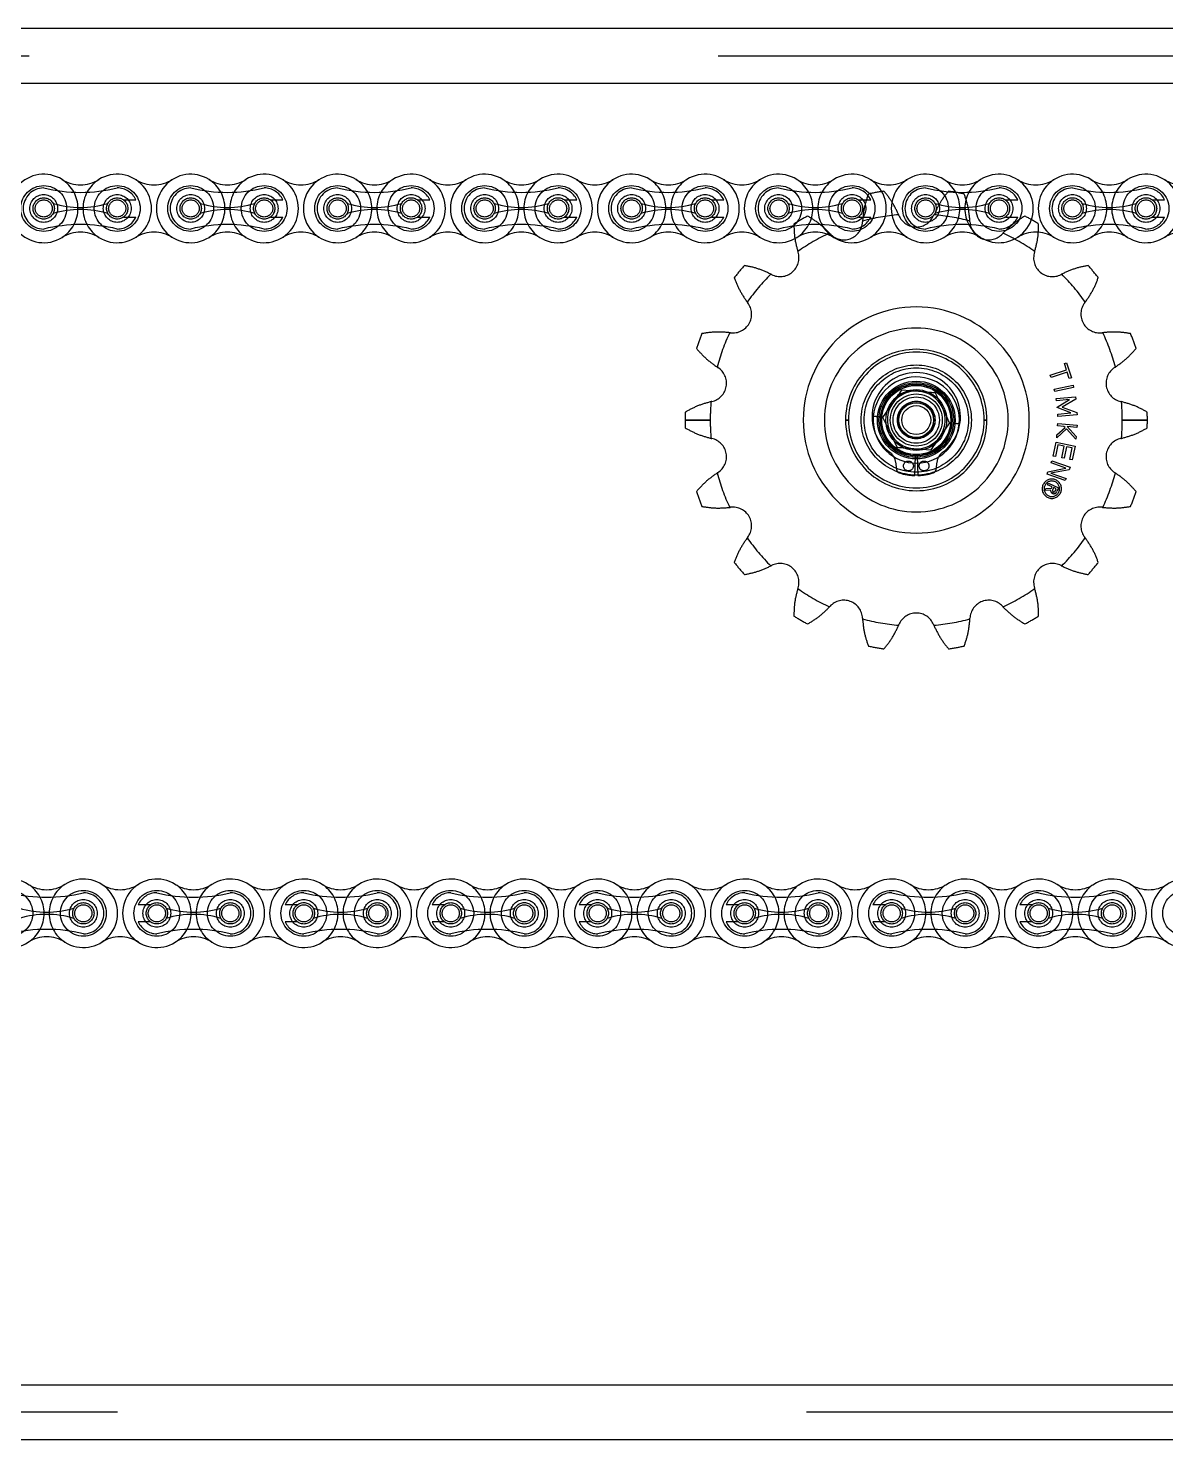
# Model space of a CAD drawing. Header units: metres. Extents: x 0 to 63075, y 0 to 44550.
# Drawn here: x 37443.3 to 37639.9, y 35804.3 to 36048.3 of the extents above; entities that cross this region are included whole.
import ezdxf

# ---------------------------------------------------------------- set-up
doc = ezdxf.new("R2010")
doc.units = ezdxf.units.M
doc.header["$LTSCALE"] = 75
doc.linetypes.add('HIDDEN2', pattern=[4.7625, 3.175, -1.5875])
for name, color, linetype in [('SDM', 7, 'Continuous'), ('SL4', 4, 'Continuous'), ('ST1', 7, 'HIDDEN2')]:
    doc.layers.add(name, color=color, linetype=linetype)

# ---------------------------------------------------------------- blocks, each defined once
blk = doc.blocks.new('A$C6e6623c1')
at = {"layer": 'SL4'}
for p, q in [((1009.76, 1725.35), (2334.74, 1725.35)), ((2334.74, 1715.82), (1009.76, 1715.82)), ((2113.1, 1662.83), (2115.98, 1662.6)), ((2109.82, 1658.08), (2111.46, 1660.45)), ((2121.34, 1657.16), (2119.7, 1654.79)), ((2118.06, 1652.41), (2115.18, 1652.64)), ((1057.26, 1490.87), (2287.24, 1490.87)), ((2287.24, 1481.35), (1057.26, 1481.35))]:
    blk.add_line(p, q, dxfattribs=at)
for radius in [6, 3, 2.5]:
    blk.add_circle((2115.58, 1657.62), radius, dxfattribs=at)
for start, end in [(85.4648, 145.4648), (25.4648, 85.4648), (145.4648, 205.4648), (325.4648, 25.4648), (205.4648, 265.4648), (265.4648, 325.4648)]:
    blk.add_arc((2115.58, 1657.62), 5, start, end, dxfattribs=at)
for points, knots in [([(2111.46, 1660.45), (2111.5, 1660.51), (2112.05, 1661.31), (2112.59, 1662.1), (2113.1, 1662.83)], [0, 0, 0, 0, 0.070201, 1, 1, 1, 1]), ([(2115.98, 1662.6), (2116.04, 1662.6), (2117.02, 1662.52), (2117.97, 1662.45), (2118.85, 1662.38)], [0, 0, 0, 0, 0.0702006, 1, 1, 1, 1]), ([(2120.09, 1659.77), (2119.98, 1660.01), (2119.56, 1660.89), (2119.15, 1661.75), (2118.85, 1662.38)], [0, 0, 0, 0, 0.268634, 1, 1, 1, 1]), ([(2121.34, 1657.16), (2121.23, 1657.38), (2120.83, 1658.23), (2120.41, 1659.11), (2120.09, 1659.77)], [0, 0, 0, 0, 0.257551, 1, 1, 1, 1]), ([(2111.07, 1655.47), (2110.95, 1655.71), (2110.53, 1656.59), (2110.12, 1657.45), (2109.82, 1658.08)], [0, 0, 0, 0, 0.268634, 1, 1, 1, 1]), ([(2112.31, 1652.86), (2112.2, 1653.08), (2111.8, 1653.93), (2111.38, 1654.81), (2111.07, 1655.47)], [0, 0, 0, 0, 0.257551, 1, 1, 1, 1]), ([(2119.7, 1654.79), (2119.66, 1654.73), (2119.11, 1653.93), (2118.57, 1653.14), (2118.06, 1652.41)], [0, 0, 0, 0, 0.070201, 1, 1, 1, 1]), ([(2115.18, 1652.64), (2115.12, 1652.64), (2114.14, 1652.72), (2113.19, 1652.79), (2112.31, 1652.86)], [0, 0, 0, 0, 0.070201, 1, 1, 1, 1])]:
    blk.add_open_spline(points, degree=3, knots=knots, dxfattribs=at)
at = {"layer": 'ST1'}
for p, q in [((1009.76, 1720.59), (2334.74, 1720.59)), ((2334.74, 1715.82), (1009.76, 1715.82)), ((1978.58, 1695.67), (1980.71, 1695.67)), ((2003.98, 1695.67), (2006.11, 1695.67)), ((2029.38, 1695.67), (2031.51, 1695.67)), ((2054.78, 1695.67), (2056.91, 1695.67)), ((2080.18, 1695.67), (2082.31, 1695.67)), ((2105.58, 1695.67), (2107.71, 1695.67)), ((2130.98, 1695.67), (2133.11, 1695.67)), ((2156.38, 1695.67), (2158.51, 1695.67)), ((1978.58, 1692.71), (1980.71, 1692.71)), ((2003.98, 1692.71), (2006.11, 1692.71)), ((2029.38, 1692.71), (2031.51, 1692.71)), ((2054.78, 1692.71), (2056.91, 1692.71)), ((2080.18, 1692.71), (2082.31, 1692.71)), ((2105.58, 1692.71), (2107.71, 1692.71)), ((2130.98, 1692.71), (2133.11, 1692.71)), ((2156.38, 1692.71), (2158.51, 1692.71)), ((2141.18, 1667.39), (2141.57, 1667.52)), ((2141.54, 1666.28), (2141.18, 1667.39)), ((2141.57, 1667.52), (2142.41, 1664.92)), ((2138.75, 1665.37), (2141.54, 1666.28)), ((2138.87, 1664.99), (2138.75, 1665.37)), ((2141.66, 1665.9), (2138.87, 1664.99)), ((2142.02, 1664.79), (2141.66, 1665.9)), ((2142.41, 1664.92), (2142.02, 1664.79)), ((2139.43, 1662.94), (2142.7, 1663.64)), ((2139.51, 1662.54), (2139.43, 1662.94)), ((2142.78, 1663.24), (2139.51, 1662.54)), ((2139.77, 1661.36), (2143.11, 1661.65)), ((2142.7, 1663.64), (2142.78, 1663.24)), ((2143.11, 1661.65), (2143.14, 1661.25)), ((2139.81, 1660.96), (2139.77, 1661.36)), ((2142.07, 1661.16), (2139.81, 1660.96)), ((2139.91, 1659.82), (2142.07, 1661.16)), ((2139.91, 1659.77), (2139.91, 1659.82)), ((2142.28, 1658.84), (2139.91, 1659.77)), ((2143.14, 1661.25), (2140.8, 1659.87)), ((2140.8, 1659.87), (2143.35, 1658.93)), ((2079.97, 1657.62), (2075.64, 1657.62)), ((2075.64, 1657.62), (2079.97, 1657.62)), ((2075.64, 1657.62), (2079.97, 1657.62)), ((2079.97, 1657.62), (2075.64, 1657.62)), ((2103.36, 1657.62), (2103.85, 1657.62)), ((2103.85, 1657.62), (2103.36, 1657.62)), ((2103.85, 1657.62), (2103.36, 1657.62)), ((2103.36, 1657.62), (2103.85, 1657.62)), ((2109.13, 1658.18), (2108.16, 1658.27)), ((2108.16, 1658.27), (2109.13, 1658.18)), ((2108.16, 1658.27), (2109.13, 1658.18)), ((2109.13, 1658.18), (2108.16, 1658.27)), ((2123, 1656.97), (2122.03, 1657.06)), ((2122.03, 1657.06), (2123, 1656.97)), ((2122.03, 1657.06), (2123, 1656.97)), ((2123, 1656.97), (2122.03, 1657.06)), ((2127.31, 1657.62), (2127.79, 1657.62)), ((2127.79, 1657.62), (2127.31, 1657.62)), ((2127.79, 1657.62), (2127.31, 1657.62)), ((2127.31, 1657.62), (2127.79, 1657.62)), ((2140, 1656.6), (2140.03, 1657)), ((2140.02, 1658.64), (2142.28, 1658.84)), ((2140.05, 1658.24), (2140.02, 1658.64)), ((2140.03, 1657), (2143.37, 1656.75)), ((2143.38, 1658.54), (2140.05, 1658.24)), ((2143.35, 1658.93), (2143.38, 1658.54)), ((2155.52, 1657.62), (2151.19, 1657.62)), ((2151.19, 1657.62), (2155.52, 1657.62)), ((2151.19, 1657.62), (2155.52, 1657.62)), ((2155.52, 1657.62), (2151.19, 1657.62)), ((2141.52, 1656.07), (2139.85, 1654.55)), ((2139.85, 1654.55), (2139.89, 1655.05)), ((2139.89, 1655.05), (2141.29, 1656.32)), ((2141.1, 1656.52), (2140, 1656.6)), ((2141.29, 1656.32), (2141.1, 1656.52)), ((2143.18, 1654.3), (2141.52, 1656.07)), ((2141.64, 1656.48), (2143.22, 1654.8)), ((2143.34, 1656.35), (2141.64, 1656.48)), ((2143.22, 1654.8), (2143.18, 1654.3)), ((2143.37, 1656.75), (2143.34, 1656.35)), ((2139.24, 1651.4), (2139.74, 1653.8)), ((2140.06, 1653.33), (2139.64, 1651.31)), ((2139.74, 1653.8), (2143.02, 1653.12)), ((2141.16, 1653.09), (2140.06, 1653.33)), ((2140.74, 1651.08), (2141.16, 1653.09)), ((2141.56, 1653.01), (2141.14, 1651)), ((2142.53, 1652.81), (2141.56, 1653.01)), ((2142.11, 1650.79), (2142.53, 1652.81)), ((2143.02, 1653.12), (2142.51, 1650.71)), ((2111.98, 1650.42), (2112.16, 1649.09)), ((2115.33, 1648.02), (2115.42, 1651.42)), ((2115.74, 1651.42), (2115.83, 1648.02)), ((2119, 1649.09), (2119.18, 1650.42)), ((2138.87, 1650.2), (2139.01, 1650.58)), ((2141.41, 1649.29), (2138.87, 1650.2)), ((2139.01, 1650.58), (2142.16, 1649.45)), ((2139.64, 1651.31), (2139.24, 1651.4)), ((2141.14, 1651), (2140.74, 1651.08)), ((2142.16, 1649.45), (2142, 1649.01)), ((2142.51, 1650.71), (2142.11, 1650.79)), ((2138.18, 1648.26), (2138.33, 1648.69)), ((2141.33, 1647.14), (2138.18, 1648.26)), ((2138.33, 1648.69), (2141.41, 1649.29)), ((2142, 1649.01), (2138.86, 1648.45)), ((2138.86, 1648.45), (2141.47, 1647.52)), ((2141.47, 1647.52), (2141.33, 1647.14)), ((2137.78, 1645.45), (2137.95, 1645.81)), ((2138.81, 1645.47), (2137.78, 1645.45)), ((2137.95, 1645.81), (2138.93, 1645.83)), ((2138.28, 1646.43), (2138.42, 1646.73)), ((2139.04, 1646.07), (2138.28, 1646.43)), ((2138.42, 1646.73), (2140.19, 1645.89)), ((2138.93, 1645.83), (2139.04, 1646.07)), ((2139.26, 1645.23), (2139.12, 1644.94)), ((2139.13, 1644.94), (2139.26, 1645.22)), ((2139.33, 1645.95), (2139.14, 1645.55)), ((2139.78, 1645.74), (2139.33, 1645.95)), ((2139.59, 1645.35), (2139.78, 1645.74)), ((2140.19, 1645.89), (2139.88, 1645.24)), ((1983.22, 1573.83), (1981.1, 1573.83)), ((2008.62, 1573.83), (2006.5, 1573.83)), ((2034.02, 1573.83), (2031.9, 1573.83)), ((2059.42, 1573.83), (2057.3, 1573.83)), ((2084.82, 1573.83), (2082.7, 1573.83)), ((2110.22, 1573.83), (2108.1, 1573.83)), ((2135.62, 1573.83), (2133.5, 1573.83)), ((1983.22, 1570.88), (1981.1, 1570.88)), ((2008.62, 1570.88), (2006.5, 1570.88)), ((2034.02, 1570.88), (2031.9, 1570.88)), ((2059.42, 1570.88), (2057.3, 1570.88)), ((2084.82, 1570.88), (2082.7, 1570.88)), ((2110.22, 1570.88), (2108.1, 1570.88)), ((2135.62, 1570.88), (2133.5, 1570.88)), ((1009.76, 1490.87), (2334.74, 1490.87)), ((2334.74, 1486.11), (1009.76, 1486.11))]:
    blk.add_line(p, q, dxfattribs=at)
for centre, radius in [((1964.78, 1694.19), 3.96), ((1964.78, 1694.19), 2.4), ((1964.78, 1694.19), 1.84), ((1977.48, 1694.19), 3.96), ((1977.48, 1694.19), 2.4), ((1977.48, 1694.19), 1.84), ((1990.18, 1694.19), 3.96), ((1990.18, 1694.19), 2.4), ((1990.18, 1694.19), 1.84), ((2002.88, 1694.19), 3.96), ((2002.88, 1694.19), 2.4), ((2002.88, 1694.19), 1.84), ((2015.58, 1694.19), 3.96), ((2015.58, 1694.19), 2.4), ((2015.58, 1694.19), 1.84), ((2028.28, 1694.19), 3.96), ((2028.28, 1694.19), 2.4), ((2028.28, 1694.19), 1.85), ((2040.98, 1694.19), 3.96), ((2040.98, 1694.19), 2.4), ((2040.98, 1694.19), 1.84), ((2053.68, 1694.19), 3.96), ((2053.68, 1694.19), 2.4), ((2053.68, 1694.19), 1.85), ((2066.38, 1694.19), 3.96), ((2066.38, 1694.19), 2.4), ((2066.38, 1694.19), 1.84), ((2079.08, 1694.19), 3.96), ((2079.08, 1694.19), 2.4), ((2079.08, 1694.19), 1.84), ((2091.78, 1694.19), 3.96), ((2091.78, 1694.19), 2.4), ((2091.78, 1694.19), 1.84), ((2104.48, 1694.19), 3.96), ((2104.48, 1694.19), 2.4), ((2104.48, 1694.19), 1.84), ((2117.18, 1694.19), 3.96), ((2117.18, 1694.19), 2.4), ((2117.18, 1694.19), 1.84), ((2129.88, 1694.19), 3.96), ((2129.88, 1694.19), 2.4), ((2129.88, 1694.19), 1.84), ((2142.58, 1694.19), 3.96), ((2142.58, 1694.19), 2.4), ((2142.58, 1694.19), 1.85), ((2155.28, 1694.19), 3.96), ((2155.28, 1694.19), 2.4), ((2155.28, 1694.19), 1.85), ((1964.78, 1694.19), 1.48), ((1977.48, 1694.19), 1.48), ((1990.18, 1694.19), 1.48), ((2002.88, 1694.19), 1.48), ((2015.58, 1694.19), 1.48), ((2028.28, 1694.19), 1.48), ((2040.98, 1694.19), 1.48), ((2053.68, 1694.19), 1.48), ((2066.38, 1694.19), 1.48), ((2079.08, 1694.19), 1.48), ((2091.78, 1694.19), 1.48), ((2104.48, 1694.19), 1.48), ((2117.18, 1694.19), 1.48), ((2129.88, 1694.19), 1.48), ((2142.58, 1694.19), 1.48), ((2155.28, 1694.19), 1.48), ((2115.58, 1657.62), 9.52), ((2115.58, 1657.62), 9.02), ((2115.58, 1657.62), 6.72), ((2115.58, 1657.62), 6.72), ((2115.58, 1657.62), 6.47), ((2115.58, 1657.62), 6.2), ((2115.58, 1657.62), 5.97), ((2115.58, 1657.62), 5.25), ((2115.58, 1657.62), 5.25), ((2115.58, 1657.62), 4.5), ((2115.58, 1657.62), 4), ((2115.58, 1657.62), 3.25), ((2115.58, 1657.62), 3.25), ((2115.58, 1657.62), 3.2), ((2114.23, 1649.68), 0.85), ((2116.93, 1649.68), 0.85), ((1958.93, 1572.35), 3.96), ((1971.63, 1572.35), 3.96), ((1984.33, 1572.35), 3.96), ((1997.03, 1572.35), 3.96), ((2009.73, 1572.35), 3.96), ((2022.43, 1572.35), 3.96), ((2035.13, 1572.35), 3.96), ((2047.83, 1572.35), 3.96), ((2060.53, 1572.35), 3.96), ((2073.23, 1572.35), 3.96), ((2085.93, 1572.35), 3.96), ((2098.63, 1572.35), 3.96), ((2111.33, 1572.35), 3.96), ((2124.03, 1572.35), 3.96), ((2136.73, 1572.35), 3.96), ((2149.43, 1572.35), 3.96), ((2162.13, 1572.35), 3.96), ((1971.63, 1572.35), 2.4), ((1971.63, 1572.35), 1.84), ((1971.63, 1572.35), 1.48), ((1984.33, 1572.35), 2.4), ((1984.33, 1572.35), 1.84), ((1984.33, 1572.35), 1.48), ((1997.03, 1572.35), 2.4), ((1997.03, 1572.35), 1.84), ((1997.03, 1572.35), 1.48), ((2009.73, 1572.35), 2.4), ((2009.73, 1572.35), 1.85), ((2009.73, 1572.35), 1.48), ((2022.43, 1572.35), 2.4), ((2022.43, 1572.35), 1.84), ((2022.43, 1572.35), 1.48), ((2035.13, 1572.35), 2.4), ((2035.13, 1572.35), 1.84), ((2035.13, 1572.35), 1.48), ((2047.83, 1572.35), 2.4), ((2047.83, 1572.35), 1.85), ((2047.83, 1572.35), 1.48), ((2060.53, 1572.35), 2.4), ((2060.53, 1572.35), 1.85), ((2060.53, 1572.35), 1.48), ((2073.23, 1572.35), 2.4), ((2073.23, 1572.35), 1.85), ((2073.23, 1572.35), 1.48), ((2085.93, 1572.35), 2.4), ((2085.93, 1572.35), 1.84), ((2085.93, 1572.35), 1.48), ((2098.63, 1572.35), 2.4), ((2098.63, 1572.35), 1.84), ((2098.63, 1572.35), 1.48), ((2111.33, 1572.35), 2.4), ((2111.33, 1572.35), 1.85), ((2111.33, 1572.35), 1.48), ((2124.03, 1572.35), 2.4), ((2124.03, 1572.35), 1.84), ((2124.03, 1572.35), 1.48), ((2136.73, 1572.35), 2.4), ((2136.73, 1572.35), 1.84), ((2136.73, 1572.35), 1.48), ((2149.43, 1572.35), 2.4), ((2149.43, 1572.35), 1.85), ((2149.43, 1572.35), 1.48)]:
    blk.add_circle(centre, radius, dxfattribs=at)
for centre, radius, start, end in [((1964.78, 1694.19), 5.92, 57.5667, 302.4333), ((1971.13, 1704.18), 5.92, 237.5667, 302.4333), ((1964.78, 1694.19), 5.92, 302.4332, 57.5668), ((1977.48, 1694.19), 5.92, 122.4332, 237.5668), ((1977.48, 1694.19), 5.92, 237.5667, 122.4333), ((1983.83, 1704.18), 5.92, 237.5667, 302.4333), ((1990.18, 1694.19), 5.92, 57.5667, 302.4333), ((1996.53, 1704.18), 5.92, 237.5667, 302.4333), ((1990.18, 1694.19), 5.92, 302.4332, 57.5668), ((2002.88, 1694.19), 5.92, 122.4332, 237.5668), ((2002.88, 1694.19), 5.92, 237.5667, 122.4333), ((2009.23, 1704.18), 5.92, 237.5667, 302.4333), ((2015.58, 1694.19), 5.92, 57.5667, 302.4333), ((2021.93, 1704.18), 5.92, 237.5667, 302.4333), ((2015.58, 1694.19), 5.92, 302.4332, 57.5668), ((2028.28, 1694.19), 5.92, 122.4332, 237.5668), ((2028.28, 1694.19), 5.92, 237.5667, 122.4333), ((2034.63, 1704.18), 5.92, 237.5667, 302.4333), ((2040.98, 1694.19), 5.92, 57.5667, 302.4333), ((2047.33, 1704.18), 5.92, 237.5667, 302.4333), ((2040.98, 1694.19), 5.92, 302.4332, 57.5668), ((2053.68, 1694.19), 5.92, 122.4332, 237.5668), ((2053.68, 1694.19), 5.92, 237.5667, 122.4333), ((2060.03, 1704.18), 5.92, 237.5667, 302.4333), ((2066.38, 1694.19), 5.92, 57.5667, 302.4333), ((2072.73, 1704.18), 5.92, 237.5667, 302.4333), ((2066.38, 1694.19), 5.92, 302.4332, 57.5668), ((2079.08, 1694.19), 5.92, 122.4332, 237.5668), ((2079.08, 1694.19), 5.92, 237.5667, 122.4333), ((2085.43, 1704.18), 5.92, 237.5667, 302.4333), ((2091.78, 1694.19), 5.92, 57.5667, 302.4333), ((2098.13, 1704.18), 5.92, 237.5667, 302.4333), ((2091.78, 1694.19), 5.92, 302.4332, 57.5668), ((2104.48, 1694.19), 5.92, 122.4332, 237.5668), ((2104.48, 1694.19), 5.92, 237.5667, 122.4333), ((2110.83, 1704.18), 5.92, 237.5667, 302.4333), ((2117.18, 1694.19), 5.92, 57.5667, 302.4333), ((2123.53, 1704.18), 5.92, 237.5667, 302.4333), ((2117.18, 1694.19), 5.92, 302.4332, 57.5668), ((2129.88, 1694.19), 5.92, 122.4332, 237.5668), ((2129.88, 1694.19), 5.92, 237.5667, 122.4333), ((2136.23, 1704.18), 5.92, 237.5667, 302.4333), ((2142.58, 1694.19), 5.92, 57.5667, 302.4333), ((2148.93, 1704.18), 5.92, 237.5667, 302.4333), ((2142.58, 1694.19), 5.92, 302.4332, 57.5668), ((2155.28, 1694.19), 5.92, 122.4332, 237.5668), ((2155.28, 1694.19), 5.92, 237.5667, 122.4333), ((2161.63, 1704.18), 5.92, 237.5667, 302.4333), ((1964.78, 1694.19), 3.55, 90, 270), ((1971.13, 1723.29), 26.32, 256.0401, 283.9599), ((1977.48, 1694.19), 3.55, 24.5534, 90), ((1990.18, 1694.19), 3.55, 90, 270), ((1996.53, 1723.29), 26.32, 256.0401, 283.9599), ((2002.88, 1694.19), 3.55, 24.5534, 90), ((2015.58, 1694.19), 3.55, 90, 270), ((2021.93, 1723.29), 26.32, 256.0401, 283.9599), ((2028.28, 1694.19), 3.55, 24.5534, 90), ((2040.98, 1694.19), 3.55, 90, 270), ((2047.33, 1723.29), 26.32, 256.0401, 283.9599), ((2053.68, 1694.19), 3.55, 24.5534, 90), ((2066.38, 1694.19), 3.55, 90, 270), ((2072.73, 1723.29), 26.32, 256.0401, 283.9599), ((2079.08, 1694.19), 3.55, 24.5534, 90), ((2091.78, 1694.19), 3.55, 90, 270), ((2098.13, 1723.29), 26.32, 256.0401, 283.9599), ((2104.48, 1694.19), 3.55, 24.5534, 90), ((2115.58, 1657.62), 39.94, 98.032, 101.968), ((2117.18, 1694.19), 3.55, 90, 270), ((2123.53, 1723.29), 26.32, 256.0401, 283.9599), ((2115.58, 1657.62), 39.94, 78.032, 81.968), ((2129.88, 1694.19), 3.55, 24.5534, 90), ((2142.58, 1694.19), 3.55, 90, 270), ((2148.93, 1723.29), 26.32, 256.0401, 283.9599), ((2155.28, 1694.19), 3.55, 24.5534, 90), ((1971.13, 1710.54), 16.17, 252.993, 287.007), ((1971.13, 1677.84), 16.17, 72.993, 107.007), ((1996.53, 1710.54), 16.17, 252.993, 287.007), ((1996.53, 1677.84), 16.17, 72.993, 107.007), ((2021.93, 1710.54), 16.17, 252.993, 287.007), ((2021.93, 1677.84), 16.17, 72.993, 107.007), ((2047.33, 1710.54), 16.17, 252.993, 287.007), ((2047.33, 1677.84), 16.17, 72.993, 107.007), ((2072.73, 1710.54), 16.17, 252.993, 287.007), ((2072.73, 1677.84), 16.17, 72.993, 107.007), ((2098.13, 1710.54), 16.17, 252.993, 287.007), ((2098.13, 1677.84), 16.17, 72.993, 107.007), ((2123.53, 1710.54), 16.17, 252.993, 287.007), ((2123.53, 1677.84), 16.17, 72.993, 107.007), ((2148.93, 1710.54), 16.17, 252.993, 287.007), ((2148.93, 1677.84), 16.17, 72.993, 107.007), ((1971.13, 1665.09), 26.32, 76.0401, 103.9599), ((1977.48, 1694.19), 3.55, 270, 335.4466), ((1996.53, 1665.09), 26.32, 76.0401, 103.9599), ((2002.88, 1694.19), 3.55, 270, 335.4466), ((2021.93, 1665.09), 26.32, 76.0401, 103.9599), ((2028.28, 1694.19), 3.55, 270, 335.4466), ((2047.33, 1665.09), 26.32, 76.0401, 103.9599), ((2053.68, 1694.19), 3.55, 270, 335.4466), ((2072.73, 1665.09), 26.32, 76.0401, 103.9599), ((2079.08, 1694.19), 3.55, 270, 335.4466), ((2098.13, 1665.09), 26.32, 76.0401, 103.9599), ((2115.58, 1657.62), 39.94, 118.032, 121.968), ((2103.06, 1692.01), 3.24, 222.5, 357.5), ((2104.48, 1694.19), 3.55, 270, 335.4466), ((2115.58, 1657.62), 35.61, 94.9007, 105.0993), ((2115.58, 1657.62), 35.61, 94.9007, 105.0993), ((2115.58, 1657.62), 35.61, 94.9007, 105.0993), ((2115.58, 1657.62), 35.61, 94.9007, 105.0993), ((2121.67, 1691.2), 15.39, 177.0177, 177.5), ((2098.37, 1687.09), 15.39, 22.5, 22.9823), ((2115.58, 1694.22), 3.24, 202.5, 337.5), ((2123.53, 1665.09), 26.32, 76.0401, 103.9599), ((2132.79, 1687.09), 15.39, 157.0177, 157.5), ((2115.58, 1657.62), 35.61, 74.9007, 85.0993), ((2115.58, 1657.62), 35.61, 74.9007, 85.0993), ((2115.58, 1657.62), 35.61, 74.9007, 85.0993), ((2115.58, 1657.62), 35.61, 74.9007, 85.0993), ((2109.49, 1691.2), 15.39, 2.5, 2.9823), ((2128.1, 1692.01), 3.24, 182.5, 317.5), ((2129.88, 1694.19), 3.55, 270, 335.4466), ((2115.58, 1657.62), 39.94, 58.032, 61.968), ((2148.93, 1665.09), 26.32, 76.0401, 103.9599), ((2155.28, 1694.19), 3.55, 270, 335.4466), ((1971.13, 1684.2), 5.92, 57.5667, 122.4333), ((1983.83, 1684.2), 5.92, 57.5667, 122.4333), ((1996.53, 1684.2), 5.92, 57.5667, 122.4333), ((2009.23, 1684.2), 5.92, 57.5667, 122.4333), ((2021.93, 1684.2), 5.92, 57.5667, 122.4333), ((2034.63, 1684.2), 5.92, 57.5667, 122.4333), ((2047.33, 1684.2), 5.92, 57.5667, 122.4333), ((2060.03, 1684.2), 5.92, 57.5667, 122.4333), ((2072.73, 1684.2), 5.92, 57.5667, 122.4333), ((2085.43, 1684.2), 5.92, 57.5667, 122.4333), ((2098.13, 1684.2), 5.92, 57.5667, 122.4333), ((2115.58, 1657.62), 35.61, 114.9007, 125.0993), ((2115.58, 1657.62), 35.61, 114.9007, 125.0993), ((2115.58, 1657.62), 35.61, 114.9007, 125.0993), ((2115.58, 1657.62), 35.61, 114.9007, 125.0993), ((2089.33, 1679.42), 15.39, 42.5, 42.9823), ((2110.83, 1684.2), 5.92, 57.5667, 122.4333), ((2123.53, 1684.2), 5.92, 57.5667, 122.4333), ((2141.83, 1679.42), 15.39, 137.0177, 137.5), ((2115.58, 1657.62), 35.61, 54.9007, 65.0993), ((2115.58, 1657.62), 35.61, 54.9007, 65.0993), ((2115.58, 1657.62), 35.61, 54.9007, 65.0993), ((2115.58, 1657.62), 35.61, 54.9007, 65.0993), ((2136.23, 1684.2), 5.92, 57.5667, 122.4333), ((2148.93, 1684.2), 5.92, 57.5667, 122.4333), ((2161.63, 1684.2), 5.92, 57.5667, 122.4333), ((2092.06, 1685.65), 3.24, 242.5, 17.5), ((2109.82, 1691.26), 15.39, 197.0177, 197.5), ((2139.1, 1685.65), 3.24, 162.5, 297.5), ((2121.34, 1691.26), 15.39, 342.5, 342.9823), ((2115.58, 1657.62), 39.94, 138.032, 141.968), ((2115.58, 1657.62), 39.94, 38.032, 41.968), ((2115.58, 1657.62), 35.61, 134.9007, 145.0993), ((2115.58, 1657.62), 35.61, 134.9007, 145.0993), ((2115.58, 1657.62), 35.61, 134.9007, 145.0993), ((2115.58, 1657.62), 35.61, 134.9007, 145.0993), ((2083.45, 1669.13), 15.39, 62.5, 62.9823), ((2147.71, 1669.13), 15.39, 117.0177, 117.5), ((2115.58, 1657.62), 35.61, 34.9007, 45.0993), ((2115.58, 1657.62), 35.61, 34.9007, 45.0993), ((2115.58, 1657.62), 35.61, 34.9007, 45.0993), ((2115.58, 1657.62), 35.61, 34.9007, 45.0993), ((2083.89, 1675.92), 3.24, 262.5, 37.5), ((2098.66, 1687.26), 15.39, 217.0177, 217.5), ((2115.58, 1657.62), 19.54, 0, 180), ((2147.27, 1675.92), 3.24, 142.5, 277.5), ((2132.5, 1687.26), 15.39, 322.5, 322.9823), ((2115.58, 1657.62), 39.94, 158.032, 161.968), ((2115.58, 1657.62), 35.61, 154.9007, 165.0993), ((2115.58, 1657.62), 35.61, 154.9007, 165.0993), ((2115.58, 1657.62), 35.61, 154.9007, 165.0993), ((2115.58, 1657.62), 35.61, 154.9007, 165.0993), ((2081.45, 1657.45), 15.39, 82.5, 82.9823), ((2115.58, 1657.62), 15.88, 0, 180), ((2149.71, 1657.45), 15.39, 97.0177, 97.5), ((2115.58, 1657.62), 35.61, 14.9007, 25.0993), ((2115.58, 1657.62), 35.61, 14.9007, 25.0993), ((2115.58, 1657.62), 35.61, 14.9007, 25.0993), ((2115.58, 1657.62), 35.61, 14.9007, 25.0993), ((2115.58, 1657.62), 39.94, 18.032, 21.968), ((2115.58, 1657.62), 12.22, 0, 180), ((2115.58, 1657.62), 11.73, 0, 180), ((2115.58, 1657.62), 11.73, 0, 180), ((2115.58, 1657.62), 11.73, 0, 180), ((2115.58, 1657.62), 11.73, 0, 180), ((2079.54, 1663.98), 3.24, 282.5, 57.5), ((2089.55, 1679.69), 15.39, 237.0177, 237.5), ((2151.62, 1663.98), 3.24, 122.5, 257.5), ((2141.61, 1679.69), 15.39, 302.5, 302.9823), ((2115.58, 1658.18), 7.64, 306.5065, 233.4935), ((2115.58, 1657.62), 7.45, 355, 175), ((2115.58, 1657.62), 7.45, 355, 175), ((2115.58, 1657.62), 7.45, 355, 175), ((2115.58, 1657.62), 7.45, 355, 175), ((2115.58, 1657.62), 6.2, 271.4922, 268.5078), ((2115.58, 1657.62), 35.61, 174.9007, 180), ((2115.58, 1657.62), 35.61, 174.9007, 180), ((2115.58, 1657.62), 35.61, 174.9007, 180), ((2115.58, 1657.62), 35.61, 174.9007, 180), ((2083.57, 1645.79), 15.39, 102.5, 102.9823), ((2147.59, 1645.79), 15.39, 77.0177, 77.5), ((2115.58, 1657.62), 35.61, 0, 5.0993), ((2115.58, 1657.62), 35.61, 0, 5.0993), ((2115.58, 1657.62), 35.61, 0, 5.0993), ((2115.58, 1657.62), 35.61, 0, 5.0993), ((2115.58, 1657.62), 39.94, 178.032, 180), ((2115.58, 1657.62), 39.94, 180, 181.968), ((2115.58, 1657.62), 35.61, 180, 185.0993), ((2115.58, 1657.62), 35.61, 180, 185.0993), ((2115.58, 1657.62), 35.61, 180, 185.0993), ((2115.58, 1657.62), 35.61, 180, 185.0993), ((2115.58, 1657.62), 19.54, 180, 0), ((2115.58, 1657.62), 15.88, 180, 0), ((2115.58, 1657.62), 12.22, 180, 0), ((2115.58, 1657.62), 11.73, 180, 0), ((2115.58, 1657.62), 11.73, 180, 0), ((2115.58, 1657.62), 11.73, 180, 0), ((2115.58, 1657.62), 11.73, 180, 0), ((2115.58, 1657.62), 7.45, 175, 355), ((2115.58, 1657.62), 7.45, 175, 355), ((2115.58, 1657.62), 7.45, 175, 355), ((2115.58, 1657.62), 7.45, 175, 355), ((2115.58, 1657.62), 35.61, 354.9007, 0), ((2115.58, 1657.62), 35.61, 354.9007, 0), ((2115.58, 1657.62), 35.61, 354.9007, 0), ((2115.58, 1657.62), 35.61, 354.9007, 0), ((2115.58, 1657.62), 39.94, 0, 1.968), ((2115.58, 1657.62), 39.94, 358.032, 0), ((2083.57, 1669.45), 15.39, 257.0177, 257.5), ((2079.54, 1651.26), 3.24, 302.5, 77.5), ((2151.62, 1651.26), 3.24, 102.5, 237.5), ((2147.59, 1669.45), 15.39, 282.5, 282.9823), ((2109.61, 1650.11), 2.4, 7.5, 53.4935), ((2121.55, 1650.11), 2.4, 126.5065, 172.5), ((2089.55, 1635.55), 15.39, 122.5, 122.9823), ((2115.58, 1657.62), 35.61, 194.9007, 205.0993), ((2115.58, 1657.62), 35.61, 194.9007, 205.0993), ((2115.58, 1657.62), 35.61, 194.9007, 205.0993), ((2115.58, 1657.62), 35.61, 194.9007, 205.0993), ((2112.9, 1649.18), 0.75, 187.5, 252.3902), ((2115.58, 1657.62), 9.6, 252.3902, 268.5078), ((2115.58, 1657.62), 9.6, 271.4922, 287.6098), ((2118.26, 1649.18), 0.75, 287.6098, 352.5), ((2139.01, 1645.74), 1.67, 90, 270), ((2139.01, 1645.74), 1.34, 90, 270), ((2139.01, 1645.74), 1.67, 270, 90), ((2139.01, 1645.74), 1.34, 270, 90), ((2115.58, 1657.62), 35.61, 334.9007, 345.0993), ((2115.58, 1657.62), 35.61, 334.9007, 345.0993), ((2115.58, 1657.62), 35.61, 334.9007, 345.0993), ((2115.58, 1657.62), 35.61, 334.9007, 345.0993), ((2141.61, 1635.55), 15.39, 57.0177, 57.5), ((2115.58, 1657.62), 39.94, 198.032, 201.968), ((2139.36, 1645.44), 0.558, 177.3805, 244.2298), ((2139.36, 1645.44), 0.245, 154.6955, 243.6423), ((2139.36, 1645.44), 0.558, 245.1257, 338.0745), ((2139.36, 1645.44), 0.245, 245.6968, 336.0266), ((2115.58, 1657.62), 39.94, 338.032, 341.968), ((2081.45, 1657.79), 15.39, 277.0177, 277.5), ((2083.89, 1639.32), 3.24, 322.5, 97.5), ((2147.27, 1639.32), 3.24, 82.5, 217.5), ((2149.71, 1657.79), 15.39, 262.5, 262.9823), ((2098.66, 1627.98), 15.39, 142.5, 142.9823), ((2115.58, 1657.62), 35.61, 214.9007, 225.0993), ((2115.58, 1657.62), 35.61, 214.9007, 225.0993), ((2115.58, 1657.62), 35.61, 214.9007, 225.0993), ((2115.58, 1657.62), 35.61, 214.9007, 225.0993), ((2115.58, 1657.62), 35.61, 314.9007, 325.0993), ((2115.58, 1657.62), 35.61, 314.9007, 325.0993), ((2115.58, 1657.62), 35.61, 314.9007, 325.0993), ((2115.58, 1657.62), 35.61, 314.9007, 325.0993), ((2132.5, 1627.98), 15.39, 37.0177, 37.5), ((2115.58, 1657.62), 39.94, 218.032, 221.968), ((2083.45, 1646.11), 15.39, 297.0177, 297.5), ((2092.06, 1629.59), 3.24, 342.5, 117.5), ((2139.1, 1629.59), 3.24, 62.5, 197.5), ((2147.71, 1646.11), 15.39, 242.5, 242.9823), ((2115.58, 1657.62), 39.94, 318.032, 321.968), ((2109.82, 1623.98), 15.39, 162.5, 162.9823), ((2115.58, 1657.62), 35.61, 234.9007, 245.0993), ((2115.58, 1657.62), 35.61, 234.9007, 245.0993), ((2115.58, 1657.62), 35.61, 234.9007, 245.0993), ((2115.58, 1657.62), 35.61, 234.9007, 245.0993), ((2115.58, 1657.62), 35.61, 294.9007, 305.0993), ((2115.58, 1657.62), 35.61, 294.9007, 305.0993), ((2115.58, 1657.62), 35.61, 294.9007, 305.0993), ((2115.58, 1657.62), 35.61, 294.9007, 305.0993), ((2121.34, 1623.98), 15.39, 17.0177, 17.5), ((2089.33, 1635.82), 15.39, 317.0177, 317.5), ((2103.06, 1623.23), 3.24, 2.5, 137.5), ((2128.1, 1623.23), 3.24, 42.5, 177.5), ((2141.83, 1635.82), 15.39, 222.5, 222.9823), ((2115.58, 1657.62), 39.94, 238.032, 241.968), ((2121.67, 1624.04), 15.39, 182.5, 182.9823), ((2115.58, 1657.62), 35.61, 254.9007, 265.0993), ((2115.58, 1657.62), 35.61, 254.9007, 265.0993), ((2115.58, 1657.62), 35.61, 254.9007, 265.0993), ((2115.58, 1657.62), 35.61, 254.9007, 265.0993), ((2115.58, 1621.02), 3.24, 22.5, 157.5), ((2115.58, 1657.62), 35.61, 274.9007, 285.0993), ((2115.58, 1657.62), 35.61, 274.9007, 285.0993), ((2115.58, 1657.62), 35.61, 274.9007, 285.0993), ((2115.58, 1657.62), 35.61, 274.9007, 285.0993), ((2109.49, 1624.04), 15.39, 357.0177, 357.5), ((2115.58, 1657.62), 39.94, 298.032, 301.968), ((2098.37, 1628.15), 15.39, 337.0177, 337.5), ((2132.79, 1628.15), 15.39, 202.5, 202.9823), ((2115.58, 1657.62), 39.94, 258.032, 261.968), ((2115.58, 1657.62), 39.94, 278.032, 281.968), ((1958.93, 1572.35), 5.92, 57.5667, 302.4333), ((1965.28, 1582.35), 5.92, 237.5667, 302.4333), ((1958.93, 1572.35), 5.92, 302.4332, 57.5668), ((1971.63, 1572.35), 5.92, 122.4332, 237.5668), ((1971.63, 1572.35), 5.92, 237.5667, 122.4333), ((1977.98, 1582.35), 5.92, 237.5667, 302.4333), ((1984.33, 1572.35), 5.92, 57.5667, 302.4333), ((1990.68, 1582.35), 5.92, 237.5667, 302.4333), ((1984.33, 1572.35), 5.92, 302.4332, 57.5668), ((1997.03, 1572.35), 5.92, 122.4332, 237.5668), ((1997.03, 1572.35), 5.92, 237.5667, 122.4333), ((2003.38, 1582.35), 5.92, 237.5667, 302.4333), ((2009.73, 1572.35), 5.92, 57.5667, 302.4333), ((2016.08, 1582.35), 5.92, 237.5667, 302.4333), ((2009.73, 1572.35), 5.92, 302.4332, 57.5668), ((2022.43, 1572.35), 5.92, 122.4332, 237.5668), ((2022.43, 1572.35), 5.92, 237.5667, 122.4333), ((2028.78, 1582.35), 5.92, 237.5667, 302.4333), ((2035.13, 1572.35), 5.92, 57.5667, 302.4333), ((2041.48, 1582.35), 5.92, 237.5667, 302.4333), ((2035.13, 1572.35), 5.92, 302.4332, 57.5668), ((2047.83, 1572.35), 5.92, 122.4332, 237.5668), ((2047.83, 1572.35), 5.92, 237.5667, 122.4333), ((2054.18, 1582.35), 5.92, 237.5667, 302.4333), ((2060.53, 1572.35), 5.92, 57.5667, 302.4333), ((2066.88, 1582.35), 5.92, 237.5667, 302.4333), ((2060.53, 1572.35), 5.92, 302.4332, 57.5668), ((2073.23, 1572.35), 5.92, 122.4332, 237.5668), ((2073.23, 1572.35), 5.92, 237.5667, 122.4333), ((2079.58, 1582.35), 5.92, 237.5667, 302.4333), ((2085.93, 1572.35), 5.92, 57.5667, 302.4333), ((2092.28, 1582.35), 5.92, 237.5667, 302.4333), ((2085.93, 1572.35), 5.92, 302.4332, 57.5668), ((2098.63, 1572.35), 5.92, 122.4332, 237.5668), ((2098.63, 1572.35), 5.92, 237.5667, 122.4333), ((2104.98, 1582.35), 5.92, 237.5667, 302.4333), ((2111.33, 1572.35), 5.92, 57.5667, 302.4333), ((2117.68, 1582.35), 5.92, 237.5667, 302.4333), ((2111.33, 1572.35), 5.92, 302.4332, 57.5668), ((2124.03, 1572.35), 5.92, 122.4332, 237.5668), ((2124.03, 1572.35), 5.92, 237.5667, 122.4333), ((2130.38, 1582.35), 5.92, 237.5667, 302.4333), ((2136.73, 1572.35), 5.92, 57.5667, 302.4333), ((2143.08, 1582.35), 5.92, 237.5667, 302.4333), ((2136.73, 1572.35), 5.92, 302.4332, 57.5668), ((2149.43, 1572.35), 5.92, 122.4332, 237.5668), ((2149.43, 1572.35), 5.92, 237.5667, 122.4333), ((2155.78, 1582.35), 5.92, 237.5667, 302.4333), ((2162.13, 1572.35), 5.92, 57.5667, 302.4333), ((1965.28, 1601.45), 26.32, 256.0401, 283.9599), ((1971.63, 1572.35), 3.55, 270, 90), ((1984.33, 1572.35), 3.55, 90, 155.4466), ((1990.68, 1601.45), 26.32, 256.0401, 283.9599), ((1997.03, 1572.35), 3.55, 270, 90), ((2009.73, 1572.35), 3.55, 90, 155.4466), ((2016.08, 1601.45), 26.32, 256.0401, 283.9599), ((2022.43, 1572.35), 3.55, 270, 90), ((2035.13, 1572.35), 3.55, 90, 155.4466), ((2041.48, 1601.45), 26.32, 256.0401, 283.9599), ((2047.83, 1572.35), 3.55, 270, 90), ((2060.53, 1572.35), 3.55, 90, 155.4466), ((2066.88, 1601.45), 26.32, 256.0401, 283.9599), ((2073.23, 1572.35), 3.55, 270, 90), ((2085.93, 1572.35), 3.55, 90, 155.4466), ((2092.28, 1601.45), 26.32, 256.0401, 283.9599), ((2098.63, 1572.35), 3.55, 270, 90), ((2111.33, 1572.35), 3.55, 90, 155.4466), ((2117.68, 1601.45), 26.32, 256.0401, 283.9599), ((2124.03, 1572.35), 3.55, 270, 90), ((2136.73, 1572.35), 3.55, 90, 155.4466), ((2143.08, 1601.45), 26.32, 256.0401, 283.9599), ((2149.43, 1572.35), 3.55, 270, 90), ((1965.28, 1588.71), 16.17, 252.993, 287.007), ((1965.28, 1556), 16.17, 72.993, 107.007), ((1990.68, 1588.71), 16.17, 252.993, 287.007), ((1990.68, 1556), 16.17, 72.993, 107.007), ((2016.08, 1588.71), 16.17, 252.993, 287.007), ((2016.08, 1556), 16.17, 72.993, 107.007), ((2041.48, 1588.71), 16.17, 252.993, 287.007), ((2041.48, 1556), 16.17, 72.993, 107.007), ((2066.88, 1588.71), 16.17, 252.993, 287.007), ((2066.88, 1556), 16.17, 72.993, 107.007), ((2092.28, 1588.71), 16.17, 252.993, 287.007), ((2092.28, 1556), 16.17, 72.993, 107.007), ((2117.68, 1588.71), 16.17, 252.993, 287.007), ((2117.68, 1556), 16.17, 72.993, 107.007), ((2143.08, 1588.71), 16.17, 252.993, 287.007), ((2143.08, 1556), 16.17, 72.993, 107.007), ((1965.28, 1543.26), 26.32, 76.0401, 103.9599), ((1984.33, 1572.35), 3.55, 204.5534, 270), ((1990.68, 1543.26), 26.32, 76.0401, 103.9599), ((2009.73, 1572.35), 3.55, 204.5534, 270), ((2016.08, 1543.26), 26.32, 76.0401, 103.9599), ((2035.13, 1572.35), 3.55, 204.5534, 270), ((2041.48, 1543.26), 26.32, 76.0401, 103.9599), ((2060.53, 1572.35), 3.55, 204.5534, 270), ((2066.88, 1543.26), 26.32, 76.0401, 103.9599), ((2085.93, 1572.35), 3.55, 204.5534, 270), ((2092.28, 1543.26), 26.32, 76.0401, 103.9599), ((2111.33, 1572.35), 3.55, 204.5534, 270), ((2117.68, 1543.26), 26.32, 76.0401, 103.9599), ((2136.73, 1572.35), 3.55, 204.5534, 270), ((2143.08, 1543.26), 26.32, 76.0401, 103.9599), ((1965.28, 1562.36), 5.92, 57.5667, 122.4333), ((1977.98, 1562.36), 5.92, 57.5667, 122.4333), ((1990.68, 1562.36), 5.92, 57.5667, 122.4333), ((2003.38, 1562.36), 5.92, 57.5667, 122.4333), ((2016.08, 1562.36), 5.92, 57.5667, 122.4333), ((2028.78, 1562.36), 5.92, 57.5667, 122.4333), ((2041.48, 1562.36), 5.92, 57.5667, 122.4333), ((2054.18, 1562.36), 5.92, 57.5667, 122.4333), ((2066.88, 1562.36), 5.92, 57.5667, 122.4333), ((2079.58, 1562.36), 5.92, 57.5667, 122.4333), ((2092.28, 1562.36), 5.92, 57.5667, 122.4333), ((2104.98, 1562.36), 5.92, 57.5667, 122.4333), ((2117.68, 1562.36), 5.92, 57.5667, 122.4333), ((2130.38, 1562.36), 5.92, 57.5667, 122.4333), ((2143.08, 1562.36), 5.92, 57.5667, 122.4333), ((2155.78, 1562.36), 5.92, 57.5667, 122.4333)]:
    blk.add_arc(centre, radius, start, end, dxfattribs=at)
for points, knots in [([(2107.3, 1696.69), (2107.04, 1695.94), (2106.53, 1694.44), (2106.38, 1692.81), (2106.3, 1692)], [0, 0, 0, 0, 0.500133, 1, 1, 1, 1]), ([(2112.54, 1693.1), (2112.19, 1693.84), (2111.49, 1695.32), (2110.5, 1696.55), (2110, 1697.17)], [0, 0, 0, 0, 0.499419, 1, 1, 1, 1]), ([(2121.16, 1697.17), (2120.66, 1696.55), (2119.79, 1695.49), (2119.18, 1694.2), (2118.91, 1693.66)], [0, 0, 0, 0, 0.574467, 1, 1, 1, 1]), ([(2124.86, 1692), (2124.78, 1692.81), (2124.63, 1694.44), (2124.12, 1695.94), (2123.86, 1696.69)], [0, 0, 0, 0, 0.499098, 1, 1, 1, 1]), ([(2094.43, 1691.5), (2094.45, 1690.71), (2094.48, 1689.13), (2094.9, 1687.54), (2095.11, 1686.75)], [0, 0, 0, 0, 0.500372, 1, 1, 1, 1]), ([(2100.59, 1689.92), (2100.01, 1690.49), (2098.84, 1691.64), (2097.49, 1692.46), (2096.81, 1692.87)], [0, 0, 0, 0, 0.499479, 1, 1, 1, 1]), ([(2134.35, 1692.87), (2133.67, 1692.46), (2132.32, 1691.64), (2131.15, 1690.49), (2130.57, 1689.92)], [0, 0, 0, 0, 0.500514, 1, 1, 1, 1]), ([(2136.05, 1686.75), (2136.26, 1687.54), (2136.68, 1689.13), (2136.71, 1690.71), (2136.73, 1691.5)], [0, 0, 0, 0, 0.499427, 1, 1, 1, 1]), ([(2090.45, 1682.84), (2089.7, 1683.18), (2088.21, 1683.87), (2086.66, 1684.17), (2085.88, 1684.33)], [0, 0, 0, 0, 0.499464, 1, 1, 1, 1]), ([(2145.28, 1684.33), (2144.5, 1684.17), (2142.95, 1683.87), (2141.46, 1683.18), (2140.71, 1682.84)], [0, 0, 0, 0, 0.500529, 1, 1, 1, 1]), ([(2084.12, 1682.23), (2084.41, 1681.49), (2084.98, 1680.01), (2085.91, 1678.67), (2086.38, 1677.99)], [0, 0, 0, 0, 0.500513, 1, 1, 1, 1]), ([(2144.78, 1677.99), (2145.25, 1678.67), (2146.18, 1680.01), (2146.75, 1681.49), (2147.04, 1682.23)], [0, 0, 0, 0, 0.49948, 1, 1, 1, 1]), ([(2083.33, 1672.72), (2082.52, 1672.79), (2080.89, 1672.92), (2079.32, 1672.68), (2078.54, 1672.56)], [0, 0, 0, 0, 0.499124, 1, 1, 1, 1]), ([(2152.62, 1672.56), (2151.84, 1672.68), (2150.27, 1672.92), (2148.64, 1672.79), (2147.83, 1672.72)], [0, 0, 0, 0, 0.500152, 1, 1, 1, 1]), ([(2077.6, 1669.98), (2078.12, 1669.39), (2079.17, 1668.2), (2080.5, 1667.25), (2081.17, 1666.78)], [0, 0, 0, 0, 0.500534, 1, 1, 1, 1]), ([(2149.99, 1666.78), (2150.66, 1667.25), (2151.99, 1668.2), (2153.04, 1669.39), (2153.56, 1669.98)], [0, 0, 0, 0, 0.499459, 1, 1, 1, 1]), ([(2080.11, 1660.78), (2079.32, 1660.57), (2077.75, 1660.13), (2076.36, 1659.37), (2075.66, 1658.99)], [0, 0, 0, 0, 0.499098, 1, 1, 1, 1]), ([(2155.5, 1658.99), (2154.8, 1659.37), (2153.42, 1660.13), (2151.84, 1660.57), (2151.05, 1660.78)], [0, 0, 0, 0, 0.500133, 1, 1, 1, 1]), ([(2075.66, 1656.25), (2076.36, 1655.87), (2077.74, 1655.11), (2079.32, 1654.67), (2080.11, 1654.46)], [0, 0, 0, 0, 0.5001332, 1, 1, 1, 1]), ([(2151.05, 1654.46), (2151.84, 1654.67), (2153.41, 1655.11), (2154.8, 1655.87), (2155.5, 1656.25)], [0, 0, 0, 0, 0.499098, 1, 1, 1, 1]), ([(2081.17, 1648.46), (2080.5, 1647.99), (2079.17, 1647.04), (2078.12, 1645.85), (2077.6, 1645.26)], [0, 0, 0, 0, 0.499459, 1, 1, 1, 1]), ([(2153.56, 1645.26), (2153.04, 1645.85), (2151.99, 1647.04), (2150.66, 1647.99), (2149.99, 1648.46)], [0, 0, 0, 0, 0.500533, 1, 1, 1, 1]), ([(2078.54, 1642.68), (2079.32, 1642.56), (2080.89, 1642.32), (2082.52, 1642.45), (2083.33, 1642.52)], [0, 0, 0, 0, 0.500152, 1, 1, 1, 1]), ([(2147.83, 1642.52), (2148.64, 1642.45), (2150.27, 1642.32), (2151.84, 1642.56), (2152.62, 1642.68)], [0, 0, 0, 0, 0.499124, 1, 1, 1, 1]), ([(2086.38, 1637.25), (2085.91, 1636.57), (2084.98, 1635.23), (2084.41, 1633.75), (2084.12, 1633.01)], [0, 0, 0, 0, 0.49948, 1, 1, 1, 1]), ([(2147.04, 1633.01), (2146.75, 1633.75), (2146.18, 1635.23), (2145.25, 1636.57), (2144.78, 1637.25)], [0, 0, 0, 0, 0.500513, 1, 1, 1, 1]), ([(2085.88, 1630.91), (2086.66, 1631.07), (2088.21, 1631.37), (2089.7, 1632.06), (2090.45, 1632.4)], [0, 0, 0, 0, 0.5005288, 1, 1, 1, 1]), ([(2140.71, 1632.4), (2141.46, 1632.06), (2142.95, 1631.37), (2144.5, 1631.07), (2145.28, 1630.91)], [0, 0, 0, 0, 0.499464, 1, 1, 1, 1]), ([(2095.11, 1628.49), (2094.9, 1627.7), (2094.48, 1626.11), (2094.45, 1624.53), (2094.43, 1623.74)], [0, 0, 0, 0, 0.4994271, 1, 1, 1, 1]), ([(2136.73, 1623.74), (2136.71, 1624.53), (2136.68, 1626.11), (2136.26, 1627.7), (2136.05, 1628.49)], [0, 0, 0, 0, 0.500372, 1, 1, 1, 1]), ([(2096.81, 1622.37), (2097.49, 1622.78), (2098.84, 1623.6), (2100.01, 1624.75), (2100.59, 1625.32)], [0, 0, 0, 0, 0.500514, 1, 1, 1, 1]), ([(2130.57, 1625.32), (2131.15, 1624.75), (2132.32, 1623.6), (2133.67, 1622.78), (2134.35, 1622.37)], [0, 0, 0, 0, 0.499479, 1, 1, 1, 1]), ([(2106.3, 1623.24), (2106.38, 1622.43), (2106.53, 1620.8), (2107.04, 1619.3), (2107.3, 1618.55)], [0, 0, 0, 0, 0.499098, 1, 1, 1, 1]), ([(2123.86, 1618.55), (2124.12, 1619.3), (2124.63, 1620.8), (2124.78, 1622.43), (2124.86, 1623.24)], [0, 0, 0, 0, 0.500133, 1, 1, 1, 1]), ([(2110, 1618.07), (2110.49, 1618.69), (2111.49, 1619.92), (2112.19, 1621.4), (2112.54, 1622.14)], [0, 0, 0, 0, 0.500261, 1, 1, 1, 1]), ([(2118.62, 1622.14), (2118.97, 1621.4), (2119.67, 1619.92), (2120.66, 1618.69), (2121.16, 1618.07)], [0, 0, 0, 0, 0.499419, 1, 1, 1, 1])]:
    blk.add_open_spline(points, degree=3, knots=knots, dxfattribs=at)

msp = doc.modelspace()

# ---------------------------------------------------------------- block references
at = {"layer": 'SDM'}
msp.add_blockref('A$C6e6623c1', (35481.24, 34322.92), dxfattribs=at)

doc.saveas('drawing.dxf')
